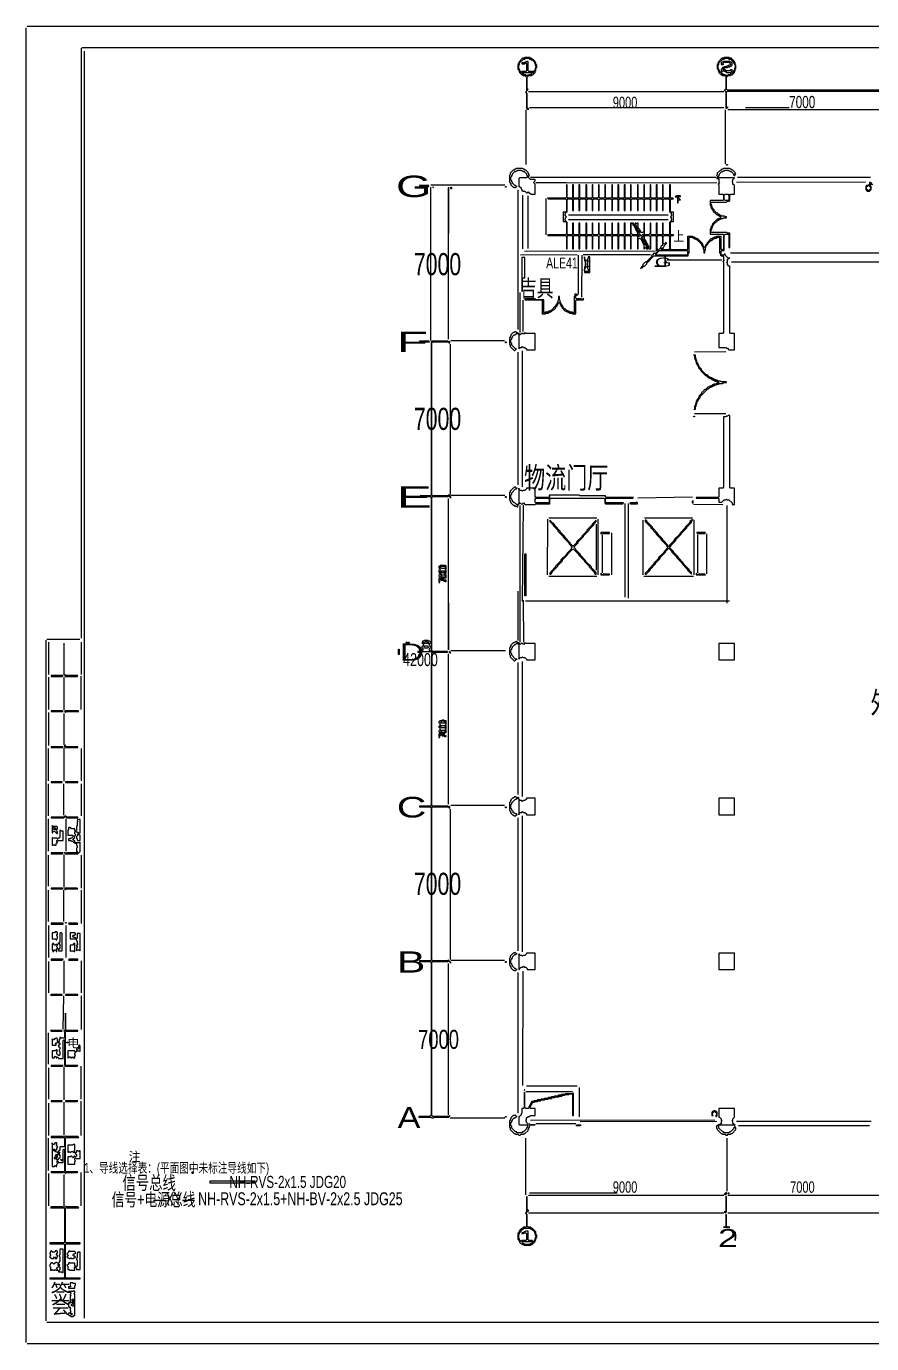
# Model space of a CAD drawing. Extents: x 67 to 3049, y 50 to 1736.
# Drawn here: x 67 to 1149, y 50 to 1736 of the extents above; entities that cross this region are included whole.
import ezdxf

# ---------------------------------------------------------------- set-up
doc = ezdxf.new("R2010")
doc.units = 0
for name, color, linetype, lineweight in [('OCR_TEXT', 6, 'Continuous', 0), ('TEXT_FALLBACK_OUTLINE', 2, 'Continuous', 0), ('TRACE_CURVE', 6, 'Continuous', 0), ('TRACE_STRAIGHT', 5, 'Continuous', 0), ('TRACE_TEXT_SYMBOL', 6, 'Continuous', 0)]:
    doc.layers.add(name, color=color, linetype=linetype, lineweight=lineweight)
doc.styles.add('wqy-unicode', font='wqy-unicode.lff')

msp = doc.modelspace()

# ---------------------------------------------------------------- linework, layer by layer
at = {"layer": 'TEXT_FALLBACK_OUTLINE', "color": 2}
msp.add_lwpolyline([(953, 550), (953, 529), (973, 529), (973, 550)], close=True, dxfattribs=at)
at = {"layer": 'TRACE_CURVE', "color": 6}
for points in [[(960, 1696), (959, 1695), (957, 1695), (952, 1690), (952, 1688), (951, 1687), (951, 1682), (952, 1681), (952, 1679), (953, 1678), (953, 1677), (956, 1674), (957, 1674), (958, 1673), (961, 1673), (962, 1672), (962, 1655), (961, 1654), (960, 1654), (962, 1652), (962, 1631), (963, 1631), (964, 1632), (965, 1632), (964, 1632), (963, 1633), (963, 1652), (964, 1653), (1160, 1653)], [(953, 1681), (952, 1682), (952, 1686), (953, 1687), (953, 1689), (958, 1694), (960, 1694)], [(960, 1694), (961, 1695), (965, 1695), (966, 1694), (968, 1694), (972, 1690), (972, 1689), (973, 1688), (973, 1687), (974, 1686), (974, 1683), (973, 1682), (973, 1680), (971, 1678), (970, 1679), (970, 1680), (968, 1680), (967, 1679), (962, 1679), (961, 1680), (959, 1680), (958, 1681), (959, 1682), (960, 1682), (961, 1683), (964, 1683), (965, 1684), (967, 1684), (968, 1685), (969, 1685), (970, 1686), (970, 1689), (969, 1690), (968, 1690), (967, 1691), (959, 1691), (958, 1690), (957, 1690), (956, 1689), (956, 1687), (959, 1687), (959, 1688), (958, 1689), (959, 1690), (966, 1690), (968, 1688), (968, 1687), (967, 1686), (966, 1686), (965, 1685), (963, 1685), (962, 1684), (960, 1684), (959, 1683), (958, 1683), (957, 1682), (957, 1681), (956, 1680), (956, 1678), (955, 1677), (954, 1678), (954, 1679), (953, 1680), (953, 1681)], [(968, 1673), (969, 1674), (970, 1674), (973, 1677), (973, 1678), (974, 1679), (974, 1681), (975, 1682), (975, 1686), (974, 1687), (974, 1689), (973, 1690), (973, 1691), (969, 1695), (967, 1695), (966, 1696), (960, 1696)], [(1160, 1654), (964, 1654), (963, 1655), (963, 1671), (965, 1673), (968, 1673)], [(959, 1554), (958, 1553), (957, 1553), (956, 1552), (955, 1552), (951, 1548), (951, 1546), (950, 1545), (952, 1543), (950, 1541), (952, 1541), (953, 1540), (953, 1537), (954, 1536), (952, 1534), (953, 1533), (953, 1521), (958, 1521), (959, 1520), (959, 1514), (958, 1513), (942, 1513), (942, 1507), (943, 1506), (943, 1504), (944, 1503), (944, 1502), (946, 1500), (946, 1499), (950, 1495), (951, 1495), (952, 1494), (953, 1494), (954, 1493), (955, 1493), (956, 1492), (954, 1490), (953, 1490), (952, 1489), (951, 1489), (945, 1483), (945, 1482), (944, 1481), (944, 1480), (943, 1479), (943, 1477), (942, 1476), (942, 1470), (958, 1470), (959, 1469), (959, 1451), (958, 1450), (957, 1450), (956, 1451), (956, 1467), (950, 1467), (949, 1466), (947, 1466), (946, 1465), (945, 1465), (944, 1464), (943, 1464), (938, 1459), (938, 1458)], [(956, 1490), (958, 1490), (959, 1491), (963, 1491), (963, 1492), (961, 1492), (960, 1493), (957, 1493), (956, 1494), (955, 1494), (954, 1495), (953, 1495), (951, 1497), (950, 1497), (947, 1500), (947, 1501), (945, 1503), (945, 1504), (944, 1505), (944, 1507), (943, 1508), (943, 1510), (944, 1511), (963, 1511), (964, 1512), (966, 1512), (967, 1513), (967, 1520), (968, 1521), (973, 1521), (973, 1532), (971, 1534), (971, 1536), (970, 1537), (971, 1538), (971, 1540), (973, 1542), (953, 1542), (952, 1543), (953, 1544), (953, 1545), (954, 1546), (954, 1547), (957, 1550), (958, 1550), (959, 1551), (960, 1551), (961, 1552), (965, 1552), (966, 1551), (967, 1551), (968, 1550), (969, 1550), (972, 1547), (972, 1546), (973, 1545), (973, 1544), (973, 1545), (975, 1547), (974, 1548), (974, 1549), (971, 1552), (970, 1552), (969, 1553)], [(969, 1553), (968, 1553), (967, 1554), (959, 1554)], [(768, 1516), (767, 1517), (767, 1533), (766, 1533), (766, 1517), (765, 1516), (760, 1516), (759, 1517), (759, 1533), (758, 1533), (758, 1517), (757, 1516), (734, 1516), (735, 1515), (757, 1515), (758, 1514), (758, 1499), (757, 1498), (754, 1498), (754, 1486), (757, 1486), (758, 1485), (758, 1470), (757, 1469), (735, 1469), (734, 1468), (757, 1468), (758, 1467), (758, 1451), (759, 1451), (759, 1467), (760, 1468), (765, 1468), (766, 1467), (766, 1451), (767, 1451), (767, 1467), (768, 1468), (773, 1468), (774, 1467), (774, 1451), (775, 1451), (775, 1467), (776, 1468), (782, 1468), (783, 1467), (783, 1451), (784, 1451), (784, 1467), (785, 1468), (790, 1468), (791, 1467), (791, 1451), (792, 1451), (792, 1467), (793, 1468), (798, 1468), (799, 1467), (799, 1451), (800, 1451), (800, 1467), (801, 1468), (806, 1468), (807, 1467)], [(857, 1533), (857, 1517), (856, 1516), (851, 1516), (850, 1517), (850, 1533), (849, 1533), (849, 1517), (848, 1516), (842, 1516), (841, 1517), (841, 1533), (840, 1533), (840, 1517), (839, 1516), (834, 1516), (833, 1517), (833, 1533), (832, 1533), (832, 1517), (831, 1516), (826, 1516), (825, 1517), (825, 1533), (824, 1533), (824, 1517), (823, 1516), (818, 1516), (817, 1517), (817, 1533), (816, 1533), (816, 1517), (815, 1516), (809, 1516), (808, 1517), (808, 1533), (807, 1533), (807, 1517), (806, 1516), (801, 1516), (800, 1517), (800, 1533), (799, 1533), (799, 1517), (798, 1516), (793, 1516), (792, 1517), (792, 1533), (791, 1533), (791, 1517), (790, 1516), (785, 1516), (784, 1517), (784, 1533), (783, 1533), (783, 1517), (782, 1516), (776, 1516), (775, 1517), (775, 1533), (774, 1533), (774, 1517), (773, 1516), (768, 1516)], [(938, 1458), (936, 1456), (936, 1454), (935, 1453), (933, 1455), (933, 1456), (932, 1457), (932, 1458), (926, 1464), (925, 1464), (924, 1465), (923, 1465), (922, 1466), (920, 1466), (919, 1467), (913, 1467), (913, 1451), (912, 1450), (892, 1450), (891, 1451), (891, 1467), (892, 1468), (895, 1468), (895, 1469), (892, 1469), (891, 1470), (891, 1485), (892, 1486), (895, 1486), (895, 1498), (892, 1498), (891, 1499), (891, 1514), (892, 1515), (895, 1515), (894, 1516), (892, 1516), (891, 1517), (891, 1533), (890, 1533), (890, 1517), (889, 1516), (883, 1516), (882, 1517), (882, 1533), (881, 1533), (881, 1517), (880, 1516), (875, 1516), (874, 1517), (874, 1533), (873, 1533), (873, 1517), (872, 1516), (867, 1516), (866, 1517), (866, 1533), (865, 1533), (865, 1517), (864, 1516), (859, 1516), (858, 1517), (858, 1533), (857, 1533)], [(784, 1484), (783, 1484), (783, 1470), (782, 1469), (776, 1469), (775, 1470), (775, 1484), (774, 1484), (774, 1470), (773, 1469), (768, 1469), (767, 1470), (767, 1484), (766, 1484), (766, 1470), (765, 1469), (760, 1469), (759, 1470), (759, 1485), (757, 1487), (757, 1488), (756, 1489), (757, 1490), (757, 1491), (758, 1492), (757, 1493), (757, 1494), (756, 1495), (757, 1496), (757, 1497), (759, 1499), (759, 1514)], [(759, 1514), (760, 1515), (765, 1515), (766, 1514), (766, 1500), (767, 1500), (767, 1514), (768, 1515), (773, 1515), (774, 1514), (774, 1500), (775, 1500), (775, 1514), (776, 1515), (782, 1515), (783, 1514), (783, 1500), (784, 1500), (784, 1514), (785, 1515), (790, 1515), (791, 1514), (791, 1500), (792, 1500), (792, 1514), (793, 1515), (798, 1515), (799, 1514), (799, 1500), (800, 1500), (800, 1514), (801, 1515), (806, 1515), (807, 1514), (807, 1500), (808, 1500), (808, 1514), (809, 1515), (815, 1515), (816, 1514), (816, 1500), (817, 1500), (817, 1514), (818, 1515), (823, 1515), (824, 1514), (824, 1500), (825, 1500), (825, 1514), (826, 1515), (831, 1515), (832, 1514), (832, 1500), (833, 1500), (833, 1514), (834, 1515), (839, 1515), (840, 1514), (840, 1500), (841, 1500), (841, 1514), (842, 1515), (848, 1515), (849, 1514)], [(849, 1514), (849, 1500), (850, 1500), (850, 1514), (851, 1515), (856, 1515), (857, 1514), (857, 1500), (858, 1500), (858, 1514), (859, 1515), (864, 1515), (865, 1514), (865, 1500), (866, 1500), (866, 1514), (867, 1515), (872, 1515), (873, 1514), (873, 1500), (874, 1500), (874, 1514), (875, 1515), (880, 1515), (881, 1514), (881, 1500), (882, 1500), (882, 1514), (883, 1515), (889, 1515), (890, 1514), (890, 1499), (892, 1497), (892, 1496), (893, 1495), (892, 1494), (892, 1493), (891, 1492), (892, 1491), (892, 1490), (893, 1489), (892, 1488), (892, 1487), (890, 1485), (890, 1470), (889, 1469), (883, 1469), (882, 1470), (882, 1484), (881, 1484), (881, 1470), (880, 1469), (875, 1469), (874, 1470), (874, 1484), (873, 1484), (873, 1470), (872, 1469), (867, 1469), (866, 1470), (866, 1484), (865, 1484), (865, 1471), (863, 1469)], [(863, 1469), (859, 1469), (858, 1470), (858, 1484), (857, 1484), (857, 1473), (856, 1472), (854, 1472), (853, 1473), (853, 1474), (852, 1475), (852, 1476), (850, 1478), (850, 1484), (849, 1484), (848, 1483), (847, 1484), (846, 1484), (846, 1483), (845, 1482), (844, 1483), (844, 1484), (840, 1484), (840, 1470), (839, 1469), (834, 1469), (833, 1470), (833, 1484), (832, 1484), (832, 1470), (831, 1469), (826, 1469), (825, 1470), (825, 1484), (824, 1484), (824, 1470), (823, 1469), (818, 1469), (817, 1470), (817, 1484), (816, 1484), (816, 1470), (815, 1469), (809, 1469), (808, 1470), (808, 1484), (807, 1484), (807, 1470), (806, 1469), (801, 1469), (800, 1470), (800, 1484), (799, 1484), (799, 1470), (798, 1469), (793, 1469), (792, 1470), (792, 1484), (791, 1484), (791, 1470), (790, 1469), (785, 1469), (784, 1470), (784, 1484)], [(954, 1465), (954, 1446), (955, 1445), (955, 1443), (956, 1442), (958, 1442), (959, 1441), (959, 1438), (960, 1437), (958, 1435), (959, 1434), (959, 1344), (958, 1343), (953, 1343), (953, 1325), (962, 1325), (963, 1324), (964, 1324), (966, 1322), (973, 1322), (973, 1343), (968, 1343), (967, 1344), (967, 1429), (966, 1429), (964, 1431), (964, 1433), (963, 1434), (964, 1435), (964, 1437), (966, 1439), (967, 1439), (965, 1439), (961, 1443), (961, 1445), (959, 1443), (957, 1443), (956, 1444), (956, 1448), (957, 1449), (960, 1449), (960, 1469), (961, 1470), (965, 1470), (966, 1469), (966, 1453), (967, 1453), (967, 1471), (964, 1471), (963, 1472), (944, 1472), (943, 1473), (943, 1475), (944, 1476), (944, 1478), (945, 1479), (945, 1480), (946, 1481), (946, 1482), (952, 1488), (953, 1488), (954, 1489), (955, 1489), (956, 1490)], [(807, 1467), (807, 1451), (808, 1451), (808, 1467), (809, 1468), (815, 1468), (816, 1467), (816, 1451), (817, 1451), (817, 1467), (818, 1468), (823, 1468), (824, 1467), (824, 1451), (825, 1451), (825, 1467), (826, 1468), (831, 1468), (832, 1467), (832, 1451), (833, 1451), (833, 1467), (834, 1468), (839, 1468), (840, 1467), (840, 1451), (841, 1451), (841, 1467), (842, 1468), (848, 1468), (849, 1467), (849, 1451), (850, 1451), (850, 1464), (851, 1465), (852, 1465), (854, 1463), (854, 1462), (855, 1461), (855, 1460), (856, 1459), (856, 1458), (857, 1457), (857, 1451), (858, 1451), (858, 1452), (859, 1453), (860, 1452), (860, 1451), (862, 1451), (863, 1452), (864, 1451), (866, 1451), (866, 1467), (867, 1468), (872, 1468), (873, 1467), (873, 1450), (875, 1448), (872, 1445), (869, 1445), (869, 1444), (867, 1442), (867, 1441)], [(867, 1441), (860, 1434), (859, 1434), (856, 1431), (856, 1430), (854, 1428), (854, 1427), (853, 1426), (854, 1427), (855, 1427), (857, 1429), (858, 1429), (861, 1432), (861, 1433), (870, 1442), (883, 1442), (884, 1441), (884, 1430), (883, 1429), (871, 1429), (885, 1429), (885, 1434), (886, 1435), (884, 1437), (885, 1438), (885, 1441), (886, 1442), (914, 1442), (914, 1445), (915, 1446), (915, 1465), (916, 1466), (919, 1466), (920, 1465), (921, 1465), (922, 1464), (923, 1464), (924, 1463), (925, 1463), (931, 1457), (931, 1456), (932, 1455), (932, 1454), (933, 1453), (933, 1451), (934, 1450), (934, 1446), (935, 1446), (935, 1449), (936, 1450), (936, 1453), (937, 1454), (937, 1455), (939, 1457), (939, 1458), (943, 1462), (944, 1462), (946, 1464), (947, 1464), (948, 1465), (950, 1465), (951, 1466), (953, 1466), (954, 1465)], [(586, 1333), (585, 1332), (585, 1136), (584, 1135), (571, 1135), (571, 1134), (584, 1134), (585, 1133), (585, 949), (584, 948), (583, 949), (582, 949), (581, 950), (576, 950), (575, 949), (574, 949), (574, 948), (573, 947), (575, 945), (575, 944), (573, 942), (573, 941), (575, 939), (574, 938), (574, 937), (573, 936), (568, 936), (568, 935), (571, 935), (572, 936), (585, 936), (586, 935), (586, 922), (585, 921), (585, 739), (584, 738), (570, 738), (570, 737), (584, 737), (585, 736), (585, 541), (584, 540), (570, 540), (570, 539), (584, 539), (585, 538), (585, 343), (583, 341), (569, 341), (569, 340), (585, 340), (586, 339), (588, 339), (589, 340), (607, 340), (609, 342), (607, 340), (606, 341), (587, 341), (586, 342), (586, 538), (587, 539), (606, 539), (607, 540)], [(607, 540), (610, 537), (610, 538), (607, 541), (606, 540), (587, 540), (586, 541), (586, 736), (587, 737), (607, 737), (608, 736), (608, 735), (609, 736), (609, 737), (608, 738), (607, 737), (606, 738), (587, 738), (586, 739), (586, 934), (587, 935), (606, 935), (606, 936), (587, 936), (586, 937), (586, 1133), (587, 1134), (606, 1134), (607, 1135), (610, 1132), (610, 1134), (608, 1136), (607, 1136), (606, 1135), (587, 1135), (586, 1136), (586, 1331), (587, 1332), (607, 1332), (608, 1331), (608, 1330), (609, 1331), (609, 1332), (608, 1333), (607, 1332), (606, 1333), (586, 1333)]]:
    msp.add_lwpolyline(points, dxfattribs=at)
for points in [[(957, 1678), (958, 1679), (960, 1679), (961, 1678), (962, 1678), (963, 1677), (968, 1677), (969, 1676), (967, 1674), (965, 1674), (964, 1673), (962, 1673), (961, 1674), (959, 1674), (958, 1675), (957, 1675), (956, 1676), (957, 1677)], [(970, 1679), (971, 1678), (971, 1677), (970, 1676), (969, 1676), (968, 1677)], [(960, 1520), (961, 1521), (965, 1521), (966, 1520), (966, 1514), (965, 1513), (961, 1513), (960, 1514)], [(841, 1483), (842, 1484), (843, 1483), (843, 1482), (845, 1480), (845, 1479), (846, 1478), (846, 1477), (847, 1476), (847, 1475), (848, 1474), (848, 1473), (849, 1472), (849, 1470), (848, 1469), (843, 1469), (841, 1471)], [(845, 1482), (846, 1483), (847, 1482), (846, 1481)], [(846, 1480), (847, 1481), (848, 1480), (847, 1479)], [(847, 1478), (848, 1479), (849, 1478), (848, 1477)], [(848, 1476), (849, 1477), (850, 1476), (849, 1475)], [(849, 1474), (850, 1475), (851, 1474), (850, 1473)], [(850, 1473), (851, 1474), (852, 1473), (852, 1472), (851, 1471), (850, 1472)], [(850, 1469), (851, 1470), (852, 1470), (853, 1469), (851, 1467), (850, 1468)], [(856, 1470), (857, 1469), (857, 1468), (856, 1467), (855, 1467), (854, 1468)], [(858, 1467), (859, 1468), (864, 1468), (865, 1467), (865, 1454), (864, 1453), (863, 1454), (863, 1455), (862, 1456), (862, 1457), (861, 1458), (861, 1459), (860, 1460), (860, 1461), (859, 1462), (859, 1463), (858, 1464)], [(874, 1467), (875, 1468), (880, 1468), (881, 1467), (881, 1456), (879, 1454), (879, 1453), (876, 1450), (875, 1450), (874, 1451)], [(882, 1467), (883, 1468), (889, 1468), (890, 1467), (890, 1451), (889, 1450), (883, 1450), (882, 1451), (882, 1453), (883, 1454), (883, 1455), (886, 1458), (886, 1459), (885, 1459), (883, 1457), (882, 1458)], [(854, 1465), (855, 1466), (856, 1465), (855, 1464)], [(855, 1463), (856, 1464), (857, 1463), (856, 1462)], [(856, 1462), (857, 1463), (858, 1462), (858, 1461), (857, 1460), (856, 1461)], [(857, 1460), (858, 1461), (859, 1460), (859, 1459), (858, 1458), (857, 1459)], [(858, 1458), (859, 1459), (860, 1458), (859, 1457)], [(859, 1456), (860, 1457), (861, 1456), (860, 1455)], [(860, 1454), (861, 1455), (862, 1454), (861, 1453)], [(861, 1452), (862, 1453), (863, 1452), (862, 1451)], [(879, 1451), (880, 1452), (881, 1451), (880, 1450)], [(877, 1449), (912, 1449), (913, 1448), (913, 1444), (912, 1443), (873, 1443), (872, 1444)], [(965, 1238), (964, 1237), (963, 1237), (962, 1236), (959, 1236), (959, 1146), (958, 1145), (953, 1145), (953, 1134), (952, 1133), (924, 1133), (924, 1132), (952, 1132), (953, 1131), (953, 1127), (957, 1127), (960, 1130), (962, 1130), (963, 1131), (964, 1130), (966, 1130), (970, 1126), (970, 1124), (973, 1124), (973, 1145), (968, 1145), (967, 1146), (967, 1238)], [(577, 948), (578, 949), (579, 949), (580, 948), (581, 948), (582, 947), (581, 946), (576, 946), (575, 947), (576, 948)], [(583, 946), (584, 947), (585, 946), (585, 943), (584, 942), (582, 944), (583, 945)], [(576, 942), (577, 943), (580, 943), (581, 942), (581, 941), (580, 940), (577, 940), (576, 941)], [(584, 941), (585, 940), (585, 937), (584, 936), (583, 937), (583, 938), (582, 939)], [(117, 226), (115, 224), (114, 225), (99, 225), (98, 224), (115, 224), (116, 223), (116, 180), (115, 179), (97, 179), (97, 178), (115, 178), (116, 177), (116, 135), (115, 134), (97, 134), (97, 133), (136, 133), (136, 134), (118, 134), (117, 135), (117, 177), (118, 178), (136, 178), (136, 179), (118, 179), (117, 180), (117, 223), (118, 224), (134, 224), (133, 225), (118, 225)]]:
    msp.add_lwpolyline(points, close=True, dxfattribs=at)
at = {"layer": 'TRACE_STRAIGHT', "color": 5}
for p, q in [((67, 51.6), (67, 1734.1)), ((68.1, 1735.9), (3046.9, 1735.9)), ((137.3, 1707.9), (137.3, 952.9)), ((138.1, 1708.7), (3020.6, 1708.7)), ((141.5, 82.9), (141.5, 1704.1)), ((709.4, 1652.4), (959.4, 1652.4)), ((706, 1629.1), (706.1, 1559.1)), ((710.6, 1631.9), (959.4, 1631.9)), ((751, 1632), (807, 1632)), ((961, 1629), (961, 1560)), ((964.4, 1629.3), (1158.1, 1629.3)), ((987, 1632), (1043, 1632)), ((712, 1543), (949, 1543)), ((719, 1536), (758, 1536)), ((719.4, 1535.8), (950.6, 1535.9)), ((975.6, 1536.5), (1140.6, 1536.7)), ((977, 1543), (1147, 1543)), ((584, 1530), (584, 1334)), ((584.4, 1533.1), (679.4, 1533.1)), ((607, 1530), (607, 1471)), ((607.1, 1335.4), (607.1, 1529.1)), ((696.1, 1347.9), (696.2, 1526.6)), ((702, 1520), (702, 1451)), ((708.6, 1519.1), (708.6, 1451.6)), ((732, 1469.1), (732.1, 1515.4)), ((760.6, 1494.5), (888.1, 1494.5)), ((760.6, 1488.7), (888.1, 1488.8)), ((699.4, 1443.5), (771.9, 1444)), ((704.4, 1448.3), (871.9, 1448.4)), ((773.6, 1392.9), (773.6, 1442.9)), ((777.8, 1389.1), (778.2, 1442.9)), ((779.4, 1443.9), (865.6, 1444)), ((886.9, 1436.9), (956.9, 1436.9)), ((968, 1446), (1355, 1446)), ((969.4, 1434.3), (1353.1, 1434.3)), ((698.6, 1395.4), (698.6, 1344.1)), ((702.9, 1345.4), (702.9, 1385.4)), ((610, 1334), (679, 1334)), ((609.7, 1136.6), (609.7, 1329.1)), ((696, 1319), (696, 1250)), ((696.1, 1149.1), (696.1, 1317.9)), ((701.5, 1320.4), (701.5, 1146.6)), ((921.9, 1319.5), (961.9, 1319.6)), ((921.9, 1240.5), (961.9, 1240.6)), ((607, 937.9), (607.1, 1131.6)), ((610.6, 1135.8), (679.4, 1135.9)), ((849.4, 1132.4), (919.5, 1133.9)), ((698.6, 1122.9), (698.6, 947.9)), ((702, 1000), (703, 1123)), ((832.6, 1125.4), (832.7, 1005.4)), ((837, 1125.4), (837.1, 1004.1)), ((920.6, 1124.5), (958.1, 1123.9)), ((963.3, 1122.9), (963.4, 997.9)), ((734, 1034.1), (734.1, 1105.4)), ((735.6, 1107), (796.9, 1107)), ((796, 1099), (796, 1040)), ((798.5, 1034.1), (798.6, 1105.4)), ((856.1, 1034.1), (856.1, 1104.1)), ((858.1, 1106.9), (919.4, 1107)), ((921.3, 1034.1), (921.6, 1104.1)), ((803.6, 1085.4), (803.6, 1036.6)), ((815.9, 1087.9), (815.9, 1034.1)), ((925.9, 1085.4), (925.9, 1036.6)), ((937.7, 1035.4), (937.7, 1086.6)), ((735.6, 1032.4), (796.9, 1032.4)), ((856.9, 1032.4), (920.6, 1032.4)), ((696, 1013), (696, 950)), ((607, 998), (607, 938)), ((702.7, 1001.6), (703, 947.9)), ((705.6, 1000.6), (966.9, 1000.6)), ((705.6, 1000.5), (830.6, 1000.5)), ((92.3, 79.1), (92.3, 950.4)), ((93.1, 951.8), (135.6, 951.7)), ((95.5, 947.9), (95.5, 906.6)), ((115.1, 946.6), (115.2, 906.6)), ((137.3, 947.9), (137.3, 906.6)), ((607.1, 740.4), (607.1, 932.9)), ((610, 937), (680, 937)), ((696.1, 752.9), (696.1, 921.6)), ((701.5, 922.9), (701.5, 750.4)), ((95.5, 902.9), (95.5, 861.6)), ((115, 903), (115, 861)), ((137.3, 861.6), (137.3, 904.1)), ((95.5, 857.9), (95.5, 815.4)), ((115.1, 856.6), (115.1, 816.6)), ((95.5, 770.4), (95.5, 811.6)), ((115, 812), (115, 770)), ((137.3, 811.6), (137.3, 770.4)), ((95.5, 725.4), (95.5, 766.6)), ((115.1, 726.6), (115.2, 766.6)), ((137.3, 766.6), (137.3, 725.4)), ((609.7, 541.6), (609.7, 734.1)), ((610, 739), (679, 739)), ((701.5, 725.4), (701.5, 551.6)), ((95.3, 680.4), (95.4, 721.6)), ((117.5, 721.6), (117.6, 680.4)), ((696, 723), (696, 553)), ((95.5, 635.4), (95.5, 675.4)), ((115, 676), (115, 634)), ((137.3, 675.4), (137.3, 632.9)), ((95.5, 590.4), (95.5, 630.4)), ((115.1, 590.4), (115.2, 630.4)), ((137.3, 630.4), (137.3, 587.9)), ((95.3, 585.4), (95.3, 544.1)), ((117.5, 585.4), (117.5, 544.1)), ((115, 540), (115, 498)), ((137, 540), (137, 499)), ((610, 541), (679, 541)), ((95.5, 539.1), (95.5, 499.1)), ((607.1, 342.9), (607.1, 536.6)), ((696, 525), (696, 345)), ((702.3, 380.4), (702.6, 526.6)), ((114, 452), (115, 495)), ((137, 495), (137, 452)), ((95.3, 407.9), (95.3, 447.9)), ((137.3, 362.9), (137.3, 405.4)), ((95.5, 402.9), (95.5, 362.9)), ((115, 404), (115, 362)), ((706, 373), (766, 373)), ((706.9, 379.9), (771.9, 379.9)), ((774.7, 340.4), (774.7, 377.9)), ((95.5, 357.9), (95.5, 316.6)), ((115, 359), (115, 317)), ((137.3, 316.6), (137.3, 360.4)), ((609.4, 339.3), (679.4, 339.3)), ((711.9, 336.3), (948.1, 336.4)), ((719, 332), (770, 332)), ((775.6, 334.6), (950.6, 334.8)), ((975.6, 334.7), (1148.1, 334.7)), ((978.1, 329.3), (1145.6, 329.3)), ((95.2, 271.6), (95.2, 312.9)), ((706, 240.4), (706.1, 312.9)), ((963.6, 245.4), (963.6, 312.9)), ((95.5, 267.9), (95.5, 226.6)), ((115.1, 266.6), (115.2, 226.6)), ((137.3, 226.6), (137.3, 269.1)), ((709.4, 240.1), (959.4, 240.1)), ((710.6, 243.1), (823.1, 243.1)), ((964.4, 240.1), (1158.1, 240.1)), ((709.4, 217.4), (959.4, 217.4)), ((964.4, 217.4), (1159.4, 217.4)), ((93.1, 77.7), (3020.6, 77.7)), ((68.1, 50.1), (3046.9, 50.1))]:
    msp.add_line(p, q, dxfattribs=at)
at = {"layer": 'TRACE_TEXT_SYMBOL', "color": 6}
for points in [[(705, 1696), (704, 1695), (702, 1695), (697, 1690), (697, 1688), (696, 1687), (696, 1681), (697, 1680), (697, 1679), (698, 1678), (698, 1677), (701, 1674), (702, 1674), (703, 1673), (705, 1673), (707, 1671), (707, 1653), (706, 1652), (706, 1651), (707, 1650), (707, 1631), (708, 1630), (710, 1630), (708, 1632), (708, 1650), (706, 1652), (709, 1655), (708, 1656), (708, 1671), (710, 1673), (713, 1673), (714, 1674), (715, 1674), (718, 1677), (718, 1678), (719, 1679), (719, 1682), (720, 1683), (720, 1686), (719, 1687), (719, 1689), (718, 1690), (718, 1691), (715, 1694), (714, 1694), (713, 1695), (712, 1695), (711, 1696)], [(705, 1694), (706, 1695), (710, 1695), (711, 1694), (712, 1694), (713, 1693), (714, 1693), (717, 1690), (717, 1689), (718, 1688), (718, 1686), (719, 1685), (719, 1683), (718, 1682), (718, 1680), (716, 1678), (710, 1678), (709, 1679), (709, 1691), (707, 1691), (706, 1690), (705, 1690), (704, 1689), (701, 1689), (701, 1688), (705, 1688), (706, 1689), (707, 1688), (707, 1679), (706, 1678), (701, 1678), (700, 1677), (699, 1678), (699, 1679), (698, 1680), (698, 1681), (697, 1682), (697, 1686), (698, 1687), (698, 1689), (703, 1694)], [(701, 1676), (702, 1677), (713, 1677), (714, 1676), (712, 1674), (710, 1674), (709, 1673), (707, 1673), (706, 1674), (704, 1674), (703, 1675), (702, 1675)], [(714, 1677), (715, 1678), (716, 1677), (715, 1676)], [(963, 1559), (964, 1559), (964, 1558), (963, 1558)], [(570, 1532), (570, 1531), (582, 1531), (582, 1532)], [(587, 1530), (587, 1529), (588, 1530)], [(610, 1530), (611, 1530), (611, 1528), (610, 1528)], [(680, 1531), (681, 1531), (681, 1530), (680, 1530)], [(899, 1519), (898, 1518), (897, 1518), (898, 1517), (899, 1518), (900, 1517), (900, 1510), (901, 1510), (901, 1513), (902, 1514), (904, 1514), (901, 1517), (902, 1518), (904, 1518), (904, 1519)], [(1144, 1532), (1145, 1532), (1147, 1530), (1147, 1528), (1145, 1526), (1144, 1526), (1142, 1528), (1142, 1530)], [(701, 1440), (701, 1397), (702, 1397), (702, 1413), (703, 1414), (705, 1414), (705, 1440)], [(781, 1441), (781, 1436), (782, 1435), (782, 1433), (783, 1432), (782, 1431), (782, 1429), (781, 1428), (781, 1421), (788, 1421), (788, 1441), (786, 1441), (786, 1439), (785, 1438), (785, 1437), (784, 1436), (783, 1436), (782, 1437), (782, 1438), (781, 1439)], [(785, 1435), (786, 1436), (787, 1435), (787, 1429), (786, 1428), (785, 1429), (785, 1431), (784, 1432), (785, 1433)], [(782, 1427), (783, 1428), (784, 1428), (785, 1427), (785, 1426), (786, 1425), (786, 1424), (787, 1423), (786, 1422), (782, 1422), (781, 1423), (781, 1425), (782, 1426)], [(570, 1333), (570, 1332), (583, 1332), (582, 1333)], [(680, 1332), (681, 1332), (681, 1331), (680, 1331)], [(692, 1345), (691, 1344), (690, 1344), (687, 1341), (687, 1340), (686, 1339), (686, 1338), (685, 1337), (685, 1329), (686, 1328), (686, 1326), (691, 1321), (692, 1321), (694, 1323), (693, 1323), (688, 1328), (688, 1330), (687, 1331), (687, 1335), (688, 1336), (688, 1337), (689, 1338), (689, 1339), (691, 1341), (692, 1341), (694, 1343), (696, 1343), (697, 1342), (697, 1323), (699, 1325), (701, 1325), (702, 1326), (703, 1325), (705, 1325), (707, 1323), (707, 1322), (718, 1322), (718, 1343), (706, 1343), (705, 1344), (703, 1342), (702, 1343), (701, 1343), (699, 1341), (697, 1343), (696, 1343), (695, 1344), (694, 1344), (693, 1345)], [(921, 1237), (922, 1237), (922, 1236), (921, 1236)], [(680, 1134), (681, 1134), (681, 1133), (680, 1133)], [(718, 1131), (719, 1132), (735, 1132), (736, 1131), (736, 1127), (735, 1126), (719, 1126), (718, 1127)], [(848, 1127), (847, 1126), (839, 1126), (840, 1125), (849, 1125), (849, 1126)], [(920, 1129), (919, 1128), (919, 1126), (920, 1126)], [(802, 1088), (802, 1086), (804, 1088), (805, 1087), (813, 1087), (813, 1088)], [(925, 1088), (925, 1087), (926, 1088), (927, 1087), (935, 1087), (936, 1088)], [(597, 1046), (595, 1044), (595, 1043), (597, 1041), (595, 1039), (595, 1037), (596, 1036), (597, 1036), (598, 1035), (597, 1034), (596, 1034), (595, 1033), (595, 1032), (596, 1031), (596, 1030), (595, 1029), (595, 1024), (596, 1024), (596, 1027), (597, 1028), (598, 1027), (600, 1027), (601, 1026), (603, 1026), (604, 1025), (604, 1027), (602, 1027), (601, 1028), (598, 1028), (597, 1029), (598, 1030), (604, 1030), (604, 1034), (603, 1034), (602, 1035), (603, 1036), (604, 1036), (604, 1040), (603, 1041), (604, 1042), (604, 1045), (603, 1046)], [(705, 1061), (706, 1061), (706, 1007), (705, 1007)], [(596, 1038), (597, 1039), (603, 1039), (604, 1038), (603, 1037), (601, 1037), (600, 1036), (599, 1037), (597, 1037)], [(597, 1044), (598, 1045), (602, 1045), (603, 1044), (603, 1043), (602, 1042), (598, 1042), (597, 1043)], [(599, 1034), (602, 1034), (604, 1032), (603, 1031), (598, 1031), (597, 1032)], [(802, 1036), (802, 1034), (813, 1034), (813, 1035), (805, 1035), (804, 1034)], [(924, 1036), (924, 1034), (936, 1034), (935, 1035), (927, 1035), (926, 1034)], [(553, 948), (557, 948), (557, 947), (553, 947)], [(694, 949), (693, 948), (692, 948), (691, 947), (690, 947), (687, 944), (687, 943), (686, 942), (686, 941), (685, 940), (685, 932), (686, 931), (686, 929), (691, 924), (692, 924), (694, 926), (695, 926), (693, 926), (688, 931), (688, 933), (687, 934), (687, 938), (688, 939), (688, 940), (689, 941), (689, 942), (692, 945), (693, 945), (694, 946), (696, 946), (697, 945), (697, 926), (699, 928), (701, 928), (702, 929), (703, 928), (705, 928), (707, 926), (707, 925), (718, 925), (718, 946), (706, 946), (705, 947), (703, 945), (702, 946), (700, 946), (699, 945), (697, 947), (696, 947)], [(953, 946), (953, 925), (973, 925), (973, 946)], [(543, 939), (544, 939), (544, 932), (543, 932)], [(608, 936), (608, 935), (609, 934), (610, 934)], [(99, 905), (99, 904), (113, 904), (114, 905)], [(117, 906), (116, 905), (117, 904), (132, 904), (133, 905), (118, 905)], [(99, 860), (99, 859), (114, 859), (113, 860)], [(117, 860), (116, 859), (117, 858), (118, 859), (134, 859), (133, 860)], [(599, 848), (598, 847), (596, 847), (595, 846), (595, 845), (596, 844), (596, 843), (597, 842), (595, 840), (595, 839), (597, 837), (596, 836), (596, 835), (595, 834), (595, 833), (596, 832), (596, 831), (595, 830), (595, 826), (596, 826), (596, 828), (597, 829), (598, 829), (599, 828), (601, 828), (602, 827), (604, 827), (604, 828), (603, 828), (602, 829), (600, 829), (599, 830), (600, 831), (602, 831), (603, 832), (604, 832), (604, 836), (603, 837), (604, 838), (604, 841), (603, 842), (604, 843), (604, 847), (602, 847), (601, 848)], [(599, 847), (601, 847), (602, 846), (603, 846), (604, 845), (603, 844), (598, 844), (597, 845)], [(596, 831), (597, 832), (598, 832), (599, 831), (598, 830), (597, 830)], [(597, 840), (598, 841), (602, 841), (603, 840), (603, 839), (602, 838), (598, 838), (597, 839)], [(597, 834), (598, 835), (603, 835), (604, 834), (603, 833), (602, 833), (601, 832), (599, 832)], [(99, 814), (99, 813), (113, 813), (114, 814)], [(117, 816), (116, 815), (116, 814), (117, 813), (133, 813), (133, 814), (118, 814), (117, 815)], [(99, 769), (99, 768), (113, 768), (113, 769)], [(117, 769), (117, 768), (133, 768), (133, 769)], [(692, 750), (690, 748), (689, 748), (687, 746), (687, 745), (686, 744), (686, 743), (685, 742), (685, 733), (686, 732), (686, 731), (687, 730), (687, 729), (689, 727), (690, 727), (692, 725), (694, 727), (695, 727), (694, 728), (693, 728), (692, 729), (691, 729), (690, 730), (690, 731), (688, 733), (688, 734), (687, 735), (687, 740), (688, 741), (688, 742), (693, 747), (694, 747), (695, 748), (696, 748), (697, 747), (697, 727), (697, 728), (699, 730), (701, 730), (702, 731), (703, 730), (705, 730), (707, 728), (707, 727), (718, 727), (718, 748), (707, 748), (707, 747), (705, 745), (703, 745), (702, 744), (701, 745), (699, 745), (697, 747), (697, 749), (696, 748), (695, 749), (694, 749), (693, 750)], [(953, 748), (953, 727), (973, 727), (973, 748)], [(117, 726), (115, 724), (99, 724), (99, 723), (115, 723), (117, 725), (119, 723), (133, 723), (133, 724), (118, 724), (117, 725)], [(680, 737), (681, 737), (681, 736), (680, 736)], [(100, 713), (100, 704), (101, 704), (101, 705), (102, 706), (103, 706), (106, 703), (107, 703), (107, 705), (105, 707), (107, 709), (107, 711), (106, 712), (101, 712)], [(101, 710), (102, 711), (103, 710), (104, 710), (105, 709), (104, 708), (102, 708), (101, 709)], [(110, 707), (110, 698), (109, 697), (108, 697), (107, 696), (106, 697), (101, 697), (100, 698), (100, 688), (101, 688), (102, 689), (103, 688), (105, 688), (105, 690), (106, 691), (107, 691), (107, 692), (106, 693), (106, 694), (107, 695), (108, 694), (114, 694), (114, 706), (112, 706), (111, 707)], [(133, 702), (132, 701), (132, 700), (131, 699), (131, 697), (132, 696), (132, 695), (133, 694), (136, 694), (136, 701), (135, 701), (134, 702)], [(99, 678), (99, 677), (113, 677), (114, 678)], [(99, 633), (99, 632), (114, 632), (113, 633)], [(117, 633), (116, 632), (117, 631), (118, 632), (133, 632), (132, 633)], [(99, 588), (99, 587), (114, 587), (114, 588)], [(104, 577), (103, 576), (100, 576), (100, 568), (104, 568), (105, 567), (106, 567), (106, 568), (107, 569), (107, 571), (106, 572), (106, 573), (107, 574), (107, 576), (106, 577)], [(111, 576), (110, 575), (110, 564), (109, 563), (108, 563), (108, 562), (107, 561), (105, 561), (104, 560), (103, 560), (102, 561), (102, 562), (101, 562), (100, 561), (100, 554), (101, 553), (101, 552), (102, 552), (102, 553), (103, 554), (104, 554), (105, 553), (105, 552), (106, 552), (106, 555), (107, 556), (108, 555), (108, 553), (113, 553), (113, 575), (112, 576)], [(117, 589), (118, 589), (118, 588), (117, 588)], [(121, 588), (122, 587), (133, 587), (132, 588)], [(123, 576), (123, 568), (130, 568), (131, 567), (131, 566), (132, 565), (132, 562), (133, 561), (132, 560), (131, 560), (131, 559), (132, 558), (132, 557), (131, 556), (131, 553), (132, 554), (135, 554), (136, 553), (136, 575), (132, 575), (132, 569), (131, 568), (129, 570), (128, 570), (126, 572), (127, 573), (129, 573), (130, 574), (130, 575), (129, 576)], [(107, 561), (108, 562), (109, 562), (110, 561), (110, 556), (109, 555), (108, 555), (107, 556), (107, 557), (106, 558), (106, 559), (107, 560)], [(128, 562), (126, 560), (123, 560), (123, 552), (124, 553), (127, 553), (128, 552), (129, 552), (129, 562)], [(99, 542), (99, 541), (113, 541), (114, 542)], [(122, 542), (121, 541), (133, 541), (133, 542)], [(692, 551), (691, 550), (690, 550), (686, 546), (686, 544), (685, 543), (685, 535), (686, 534), (686, 533), (687, 532), (687, 531), (690, 528), (691, 528), (692, 527), (694, 529), (695, 529), (694, 529), (693, 530), (692, 530), (689, 533), (689, 534), (688, 535), (688, 536), (687, 537), (687, 541), (688, 542), (688, 543), (689, 544), (689, 545), (692, 548), (693, 548), (694, 549), (695, 549), (694, 549)], [(707, 550), (707, 549), (705, 547), (703, 547), (702, 546), (701, 547), (699, 547), (697, 549), (697, 529), (698, 529), (698, 530), (700, 532), (702, 532), (703, 533), (704, 532), (706, 532), (708, 530), (708, 529), (718, 529), (718, 550)], [(680, 539), (681, 539), (681, 538), (680, 538)], [(99, 497), (98, 496), (113, 496), (113, 497)], [(117, 497), (117, 496), (133, 496), (133, 497)], [(98, 451), (99, 450), (113, 450), (112, 451)], [(119, 436), (120, 436), (120, 435), (119, 435)], [(134, 432), (134, 430), (135, 429), (133, 427), (131, 427), (131, 424), (130, 423), (129, 424), (129, 425), (120, 425), (120, 416), (121, 416), (122, 417), (123, 417), (124, 416), (125, 416), (126, 417), (127, 416), (129, 416), (129, 418), (130, 419), (129, 420), (129, 422), (132, 425), (135, 425), (136, 424), (136, 431), (135, 432)], [(99, 406), (99, 405), (113, 405), (114, 406)], [(704, 375), (704, 374), (705, 375)], [(99, 361), (99, 360), (113, 360), (113, 361)], [(117, 361), (117, 360), (132, 360), (133, 361)], [(680, 341), (681, 341), (681, 340), (680, 340)], [(947, 348), (946, 347), (945, 347), (944, 346), (944, 342), (946, 342), (945, 343), (945, 345), (947, 347), (948, 347), (950, 345), (950, 343), (949, 342), (949, 341), (950, 341), (951, 342), (951, 346), (950, 347), (949, 347), (948, 348)], [(953, 351), (953, 340), (954, 340), (956, 338), (956, 336), (957, 335), (956, 334), (956, 332), (954, 330), (952, 330), (951, 329), (950, 329), (950, 326), (951, 325), (951, 324), (956, 319), (957, 319), (958, 318), (961, 318), (962, 317), (964, 317), (965, 318), (968, 318), (969, 319), (970, 319), (975, 324), (975, 326), (974, 327), (974, 328), (973, 328), (973, 327), (972, 326), (972, 325), (968, 321), (967, 321), (966, 320), (960, 320), (959, 321), (958, 321), (953, 326), (953, 328), (952, 329), (953, 330), (974, 330), (973, 330), (971, 332), (971, 334), (970, 335), (971, 336), (971, 338), (973, 340), (973, 351)], [(771, 330), (776, 330), (776, 329), (771, 329)], [(117, 316), (115, 314), (114, 315), (99, 315), (99, 314), (115, 314), (116, 313), (116, 303), (115, 302), (110, 302), (110, 298), (109, 297), (108, 297), (108, 296), (107, 295), (105, 295), (104, 296), (104, 297), (105, 298), (106, 298), (106, 300), (107, 301), (107, 303), (106, 303), (105, 304), (106, 305), (106, 307), (104, 307), (102, 305), (101, 305), (100, 306), (100, 307), (100, 277), (103, 277), (104, 278), (105, 277), (106, 277), (106, 280), (108, 282), (114, 282), (114, 298), (115, 299), (116, 298), (116, 271), (115, 270), (99, 270), (99, 269), (114, 269), (115, 270), (117, 268), (118, 269), (132, 269), (133, 270), (118, 270), (117, 271), (117, 313), (118, 314), (134, 314), (133, 315), (118, 315)], [(127, 305), (126, 304), (120, 304), (120, 295), (121, 295), (122, 296), (123, 295), (124, 295), (125, 296), (126, 296), (127, 295), (129, 295), (130, 294), (130, 293), (131, 292), (131, 290), (130, 289), (129, 290), (128, 290), (128, 289), (127, 288), (125, 290), (124, 290), (123, 289), (120, 289), (120, 280), (129, 280), (129, 283), (130, 284), (129, 285), (129, 287), (130, 288), (131, 287), (136, 287), (136, 297), (135, 297), (134, 296), (133, 297), (131, 297), (131, 295), (130, 294), (129, 295), (129, 296), (128, 297), (129, 298), (129, 305)], [(101, 298), (102, 299), (103, 299), (104, 298), (103, 297), (102, 297)], [(103, 288), (104, 289), (105, 288), (105, 287), (104, 286), (103, 287)], [(104, 291), (105, 292), (109, 292), (110, 291), (110, 288), (109, 287), (108, 287), (108, 286), (107, 285), (106, 286), (106, 288), (107, 289), (107, 290), (105, 290)], [(107, 294), (108, 295), (109, 295), (110, 294), (109, 293), (108, 293)], [(106, 283), (107, 284), (108, 283), (107, 282)], [(111, 285), (112, 286), (113, 285), (112, 284)], [(279, 270), (280, 270), (280, 268), (279, 268)], [(302, 258), (302, 256), (360, 256), (360, 258)], [(707, 238), (707, 219), (706, 218), (706, 217), (707, 216), (707, 200), (706, 199), (703, 199), (701, 197), (700, 197), (698, 195), (698, 194), (697, 193), (697, 192), (696, 191), (696, 184), (697, 183), (697, 182), (698, 181), (698, 180), (700, 178), (701, 178), (702, 177), (703, 177), (704, 176), (712, 176), (713, 177), (714, 177), (718, 181), (718, 182), (719, 183), (719, 185), (720, 186), (720, 189), (719, 190), (719, 193), (714, 198), (713, 198), (712, 199), (709, 199), (708, 200), (708, 215), (706, 217), (709, 220), (710, 220), (708, 222), (708, 238)], [(962, 244), (962, 243), (961, 242), (960, 242), (961, 241), (962, 241), (963, 242), (963, 243)], [(962, 239), (962, 220), (961, 219), (960, 219), (961, 218), (962, 218), (963, 219), (963, 238)], [(965, 243), (966, 243), (966, 242), (965, 242)], [(962, 216), (962, 200), (961, 199), (959, 199), (967, 199), (964, 199), (963, 200), (963, 215)], [(704, 198), (711, 198), (712, 197), (713, 197), (717, 193), (717, 192), (718, 191), (718, 189), (719, 188), (719, 187), (718, 186), (718, 184), (717, 183), (717, 182), (716, 181), (715, 181), (714, 182), (710, 182), (709, 183), (709, 194), (706, 194), (705, 193), (704, 193), (703, 192), (701, 192), (701, 191), (703, 191), (704, 192), (706, 192), (707, 191), (707, 183), (706, 182), (701, 182), (700, 181), (698, 183), (698, 184), (697, 185), (697, 190), (698, 191), (698, 192), (700, 194), (700, 195), (701, 196), (702, 196)], [(974, 193), (974, 182), (974, 184), (975, 185), (975, 190), (974, 191)], [(110, 171), (110, 164), (109, 163), (109, 162), (110, 161), (110, 156), (109, 155), (109, 154), (108, 153), (107, 153), (106, 154), (105, 154), (104, 153), (103, 153), (102, 152), (100, 154), (99, 153), (98, 153), (98, 152), (97, 151), (97, 149), (98, 148), (98, 144), (99, 144), (100, 145), (101, 144), (103, 144), (104, 145), (105, 144), (107, 144), (108, 143), (108, 142), (112, 142), (113, 141), (114, 141), (114, 171)], [(99, 169), (98, 168), (98, 167), (97, 166), (97, 165), (98, 164), (98, 163), (97, 162), (97, 161), (98, 160), (99, 160), (100, 159), (102, 159), (102, 160), (103, 161), (104, 160), (104, 159), (106, 159), (106, 160), (107, 161), (107, 163), (105, 165), (106, 166), (107, 166), (107, 168), (106, 169), (104, 169), (104, 168), (103, 167), (101, 167)], [(122, 169), (121, 168), (121, 167), (119, 165), (121, 163), (119, 161), (120, 160), (121, 160), (122, 159), (123, 159), (124, 160), (125, 159), (127, 159), (128, 160), (129, 160), (130, 161), (129, 162), (128, 162), (127, 163), (127, 164), (128, 165), (129, 165), (130, 166), (130, 167), (129, 168), (123, 168)], [(701, 180), (702, 181), (714, 181), (715, 180), (713, 178), (712, 178), (711, 177), (705, 177), (704, 178), (703, 178)], [(107, 151), (108, 152), (109, 152), (110, 151), (109, 150), (108, 150)], [(133, 167), (132, 166), (132, 160), (131, 159), (131, 158), (132, 157), (132, 150), (131, 149), (130, 149), (129, 150), (129, 153), (123, 153), (122, 154), (121, 153), (121, 152), (119, 150), (121, 148), (120, 147), (120, 145), (122, 145), (123, 144), (129, 144), (129, 146), (128, 147), (129, 148), (130, 148), (131, 147), (131, 145), (136, 145), (136, 167)], [(108, 149), (109, 149), (110, 148), (110, 145), (108, 143), (107, 144), (107, 145), (106, 146), (106, 147)], [(123, 128), (123, 125), (124, 124), (123, 123), (121, 123), (121, 121), (129, 121), (129, 124), (130, 125), (130, 127), (127, 127), (126, 128)], [(128, 118), (127, 117), (121, 117), (121, 116), (123, 116), (124, 115), (124, 114), (123, 113), (123, 112), (124, 111), (123, 110), (123, 104), (121, 102), (121, 98), (122, 97), (123, 97), (124, 96), (123, 95), (123, 93), (124, 92), (123, 91), (124, 90), (123, 89), (121, 89), (121, 87), (122, 86), (123, 86), (124, 85), (127, 85), (128, 86), (129, 86), (129, 113), (128, 114), (129, 115), (129, 117)], [(122, 103), (123, 104), (124, 103), (123, 102)], [(125, 106), (126, 107), (127, 107), (128, 106), (127, 105), (126, 105)], [(125, 103), (126, 104), (127, 104), (128, 103), (127, 102), (126, 102)], [(124, 88), (125, 89), (126, 88), (125, 87)], [(125, 100), (126, 101), (127, 101), (128, 100), (128, 99), (127, 98), (126, 98), (125, 99)]]:
    msp.add_lwpolyline(points, close=True, dxfattribs=at)
for points in [[(694, 1554), (693, 1553), (692, 1553), (691, 1552), (690, 1552), (686, 1548), (686, 1546), (685, 1545), (685, 1537), (686, 1536), (686, 1535), (687, 1534), (687, 1533), (690, 1530), (691, 1530), (692, 1529), (694, 1531), (695, 1531), (694, 1531), (693, 1532), (692, 1532), (689, 1535), (689, 1536), (688, 1537), (688, 1538), (687, 1539), (687, 1543), (688, 1544), (688, 1545), (689, 1546), (689, 1547), (692, 1550), (693, 1550), (694, 1551), (695, 1551), (696, 1552), (700, 1552), (701, 1551), (702, 1551), (703, 1550), (704, 1550), (707, 1547), (707, 1546), (708, 1545), (708, 1543), (707, 1542), (698, 1542), (697, 1541), (697, 1531), (698, 1531), (700, 1529), (700, 1528), (701, 1527), (701, 1525), (702, 1526), (703, 1525), (705, 1525), (707, 1523), (708, 1523), (709, 1524), (710, 1523), (711, 1523), (713, 1521), (718, 1521)], [(718, 1521), (718, 1534), (716, 1536), (718, 1538), (718, 1540), (712, 1540), (709, 1543), (711, 1545), (710, 1546), (710, 1547), (709, 1548), (709, 1549), (706, 1552), (705, 1552), (704, 1553), (703, 1553), (702, 1554), (694, 1554)], [(1149, 1535), (1148, 1535), (1147, 1536), (1146, 1536), (1146, 1534), (1144, 1532), (1142, 1532), (1141, 1531), (1141, 1527), (1143, 1525), (1146, 1525), (1148, 1527), (1148, 1531), (1146, 1533), (1147, 1534), (1150, 1534)], [(769, 1393), (769, 1391), (768, 1390), (768, 1370), (767, 1369), (766, 1370), (763, 1370), (762, 1371), (761, 1371), (760, 1372), (759, 1372), (757, 1374), (756, 1374), (754, 1376), (754, 1377), (752, 1379), (752, 1380), (751, 1381), (751, 1382), (750, 1383), (750, 1385), (749, 1386), (749, 1390), (748, 1390), (748, 1386), (747, 1385), (747, 1383), (746, 1382), (746, 1381), (745, 1380), (745, 1379), (738, 1372), (737, 1372), (736, 1371), (735, 1371), (734, 1370), (731, 1370), (730, 1369), (729, 1370), (729, 1386), (719, 1386), (718, 1387), (705, 1387), (705, 1386), (726, 1386), (727, 1385), (727, 1368), (731, 1368), (732, 1369), (735, 1369), (736, 1370), (737, 1370), (738, 1371), (739, 1371), (741, 1373), (742, 1373), (744, 1375), (744, 1376), (746, 1378), (746, 1379), (747, 1380), (747, 1381), (748, 1382), (749, 1382)], [(749, 1382), (750, 1381), (750, 1380), (751, 1379), (751, 1378), (752, 1377), (752, 1376), (756, 1372), (757, 1372), (758, 1371), (759, 1371), (760, 1370), (761, 1370), (762, 1369), (765, 1369), (766, 1368), (770, 1368), (770, 1385), (771, 1386), (780, 1386), (780, 1388), (778, 1386), (777, 1387), (771, 1387), (770, 1388), (770, 1391), (771, 1392), (772, 1392), (771, 1393), (769, 1393)], [(921, 1316), (921, 1315), (922, 1314), (922, 1311), (923, 1310), (923, 1308), (924, 1307), (924, 1305), (925, 1304), (925, 1303), (926, 1302), (926, 1301), (927, 1300), (927, 1299), (930, 1296), (930, 1295), (936, 1289), (937, 1289), (940, 1286), (941, 1286), (942, 1285), (943, 1285), (944, 1284), (945, 1284), (946, 1283), (947, 1283), (948, 1282), (950, 1282), (951, 1281), (952, 1281), (953, 1280), (952, 1279), (950, 1279), (949, 1278), (947, 1278), (946, 1277), (945, 1277), (944, 1276), (943, 1276), (942, 1275), (941, 1275), (940, 1274), (939, 1274), (936, 1271), (935, 1271), (931, 1267), (931, 1266), (928, 1263), (928, 1262), (927, 1261), (927, 1260), (925, 1258), (925, 1257), (924, 1256), (924, 1254), (923, 1253), (923, 1251), (922, 1250), (922, 1246), (921, 1245), (922, 1246), (923, 1246), (923, 1249), (924, 1250)], [(924, 1250), (924, 1252), (925, 1253), (925, 1255), (926, 1256), (926, 1257), (928, 1259), (928, 1260), (929, 1261), (929, 1262), (939, 1272), (940, 1272), (942, 1274), (943, 1274), (944, 1275), (945, 1275), (946, 1276), (947, 1276), (948, 1277), (950, 1277), (951, 1278), (953, 1278), (954, 1279), (958, 1279), (959, 1280), (963, 1280), (963, 1281), (956, 1281), (955, 1282), (952, 1282), (951, 1283), (949, 1283), (948, 1284), (947, 1284), (946, 1285), (945, 1285), (944, 1286), (943, 1286), (942, 1287), (941, 1287), (938, 1290), (937, 1290), (931, 1296), (931, 1297), (928, 1300), (928, 1301), (927, 1302), (927, 1303), (926, 1304), (926, 1305), (925, 1306), (925, 1308), (924, 1309), (924, 1311), (923, 1312), (923, 1315), (922, 1315), (921, 1316)], [(691, 1146), (686, 1141), (686, 1140), (685, 1139), (685, 1130), (686, 1129), (686, 1128), (687, 1127), (687, 1126), (690, 1123), (691, 1123), (692, 1122), (694, 1122), (695, 1121), (696, 1121), (696, 1123), (699, 1126), (701, 1124), (703, 1126), (705, 1124), (718, 1124), (719, 1125), (737, 1125), (737, 1131), (738, 1132), (806, 1132), (807, 1131), (807, 1126), (808, 1125), (830, 1125), (831, 1126), (809, 1126), (808, 1127), (808, 1131), (809, 1132), (843, 1132), (844, 1133), (809, 1133), (808, 1134), (808, 1135), (775, 1135), (774, 1136), (736, 1136), (736, 1135), (737, 1134), (736, 1133), (719, 1133), (718, 1134), (718, 1145), (707, 1145), (707, 1144), (705, 1142), (703, 1142), (702, 1141), (701, 1142), (699, 1142), (697, 1144), (697, 1145), (697, 1125), (696, 1124), (694, 1124), (692, 1126), (691, 1126), (689, 1128)], [(689, 1128), (689, 1129), (688, 1130), (688, 1131), (687, 1132), (687, 1136), (688, 1137), (688, 1139), (693, 1144), (694, 1144), (695, 1145), (694, 1145), (693, 1146), (691, 1146)], [(737, 1104), (737, 1102), (741, 1098), (741, 1097), (747, 1091), (747, 1090), (754, 1083), (754, 1082), (761, 1075), (761, 1074), (765, 1070), (765, 1069), (764, 1068), (764, 1067), (758, 1061), (758, 1060), (751, 1053), (751, 1052), (744, 1045), (744, 1044), (738, 1038), (738, 1037), (737, 1036), (737, 1035), (738, 1035), (740, 1037), (740, 1038), (747, 1045), (747, 1046), (753, 1052), (753, 1053), (760, 1060), (760, 1061), (766, 1067), (767, 1067), (774, 1060), (774, 1059), (781, 1052), (781, 1051), (787, 1045), (787, 1044), (794, 1037), (794, 1036), (795, 1035), (796, 1035), (796, 1037), (790, 1043), (790, 1044), (783, 1051), (783, 1052), (776, 1059), (776, 1060), (770, 1066), (770, 1067), (768, 1069), (768, 1070), (773, 1075), (773, 1076), (780, 1083), (780, 1084), (787, 1091), (787, 1092), (793, 1098), (793, 1099)], [(793, 1099), (796, 1102), (796, 1104), (791, 1099), (791, 1098), (784, 1091), (784, 1090), (778, 1084), (778, 1083), (771, 1076), (771, 1075), (767, 1071), (766, 1071), (763, 1074), (763, 1075), (756, 1082), (756, 1083), (750, 1089), (750, 1090), (743, 1097), (743, 1098), (737, 1104)], [(920, 1105), (919, 1104), (918, 1104), (916, 1102), (916, 1101), (910, 1095), (910, 1094), (903, 1087), (903, 1086), (896, 1079), (896, 1078), (890, 1072), (890, 1071), (889, 1070), (888, 1071), (888, 1072), (881, 1079), (881, 1080), (875, 1086), (875, 1087), (868, 1094), (868, 1095), (861, 1102), (861, 1103), (860, 1104), (859, 1104), (859, 1102), (866, 1095), (866, 1094), (873, 1087), (873, 1086), (879, 1080), (879, 1079), (886, 1072), (886, 1071), (888, 1069), (883, 1064), (883, 1063), (876, 1056), (876, 1055), (870, 1049), (870, 1048), (863, 1041), (863, 1040), (859, 1036), (859, 1035), (860, 1035), (865, 1040), (865, 1041), (872, 1048), (872, 1049), (878, 1055), (878, 1056), (885, 1063), (885, 1064), (889, 1068), (893, 1064), (893, 1063), (899, 1057), (899, 1056), (906, 1049), (906, 1048), (913, 1041), (913, 1040)], [(913, 1040), (918, 1035), (918, 1037), (915, 1040), (915, 1041), (908, 1048), (908, 1049), (901, 1056), (901, 1057), (895, 1063), (895, 1064), (890, 1069), (892, 1071), (892, 1072), (898, 1078), (898, 1079), (905, 1086), (905, 1087), (912, 1094), (912, 1095), (918, 1101), (918, 1102), (919, 1103), (919, 1104), (920, 1105)], [(133, 721), (132, 720), (133, 719), (132, 718), (132, 713), (131, 712), (131, 709), (132, 708), (130, 706), (129, 707), (129, 709), (125, 709), (124, 710), (123, 710), (122, 711), (121, 710), (121, 708), (120, 707), (120, 701), (126, 701), (127, 700), (127, 699), (125, 697), (124, 697), (123, 696), (121, 696), (121, 694), (124, 694), (125, 693), (126, 693), (129, 690), (130, 691), (131, 690), (131, 688), (132, 687), (132, 685), (131, 684), (131, 680), (132, 680), (133, 679), (132, 678), (119, 678), (118, 677), (116, 679), (116, 678), (117, 677), (133, 677), (136, 680), (136, 692), (135, 691), (130, 691), (129, 692), (129, 693), (127, 695), (127, 696), (129, 698), (129, 700), (130, 701), (130, 702), (129, 703), (129, 705), (130, 706), (131, 705), (132, 705)], [(132, 705), (133, 704), (136, 704), (136, 721), (133, 721)], [(117, 473), (117, 452), (115, 450), (116, 449), (116, 442), (115, 441), (112, 441), (111, 442), (110, 442), (110, 440), (109, 439), (109, 437), (108, 436), (107, 437), (107, 440), (106, 441), (105, 441), (104, 440), (103, 440), (102, 439), (101, 439), (100, 440), (100, 432), (105, 432), (105, 433), (104, 434), (105, 435), (106, 435), (107, 436), (108, 435), (109, 435), (110, 434), (110, 433), (109, 432), (108, 432), (108, 430), (109, 430), (110, 429), (110, 427), (109, 426), (109, 425), (110, 424), (110, 420), (109, 419), (108, 419), (106, 421), (106, 424), (107, 425), (106, 426), (105, 426), (104, 425), (100, 425), (100, 416), (103, 416), (103, 417), (104, 418), (105, 417), (105, 416), (106, 416), (107, 417), (108, 416), (108, 415), (114, 415), (114, 438)], [(114, 438), (115, 439), (116, 438), (116, 406), (117, 405), (132, 405), (133, 406), (118, 406), (117, 407), (117, 449), (118, 450), (133, 450), (133, 451), (118, 451), (117, 452), (117, 473)], [(704, 372), (704, 352), (703, 351), (701, 351), (701, 345), (700, 344), (700, 343), (698, 341), (697, 341), (697, 331), (698, 330), (708, 330), (709, 329), (708, 328), (708, 327), (707, 326), (707, 325), (703, 321), (702, 321), (701, 320), (695, 320), (694, 321), (693, 321), (688, 326), (688, 328), (687, 329), (687, 333), (688, 334), (688, 335), (689, 336), (689, 337), (691, 339), (692, 339), (694, 341), (695, 341), (694, 341), (692, 343), (691, 342), (690, 342), (687, 339), (687, 338), (686, 337), (686, 336), (685, 335), (685, 327), (686, 326), (686, 324), (691, 319), (692, 319), (693, 318), (696, 318), (697, 317), (699, 317), (700, 318), (703, 318), (704, 319), (705, 319), (709, 323), (709, 324), (710, 325), (710, 326), (711, 327), (711, 329), (712, 330)], [(734, 364), (730, 364), (729, 363), (726, 363), (725, 362), (721, 362), (720, 361), (717, 361), (716, 360), (714, 360), (713, 359), (713, 358), (712, 357), (712, 356), (711, 355), (711, 354), (710, 353), (710, 352), (709, 351), (706, 351), (705, 352), (705, 371), (704, 372)], [(712, 330), (718, 330), (712, 330), (711, 331), (709, 331), (707, 333), (707, 335), (706, 336), (707, 337), (707, 339), (709, 341), (711, 341), (712, 342), (718, 342), (718, 351), (712, 351), (711, 352), (712, 353), (712, 354), (713, 355), (713, 356), (714, 357), (714, 358), (715, 359), (717, 359), (718, 360), (721, 360), (722, 361), (725, 361), (726, 362), (730, 362), (731, 363), (734, 363), (735, 364), (739, 364), (740, 365), (743, 365), (744, 366), (748, 366), (749, 367), (752, 367), (753, 368), (756, 368), (757, 369), (761, 369), (762, 370), (765, 370), (766, 369), (766, 342), (767, 342), (767, 371), (766, 370), (757, 370), (756, 369), (752, 369), (751, 368), (748, 368), (747, 367), (743, 367), (742, 366), (739, 366), (738, 365), (735, 365), (734, 364)]]:
    msp.add_lwpolyline(points, dxfattribs=at)

# ---------------------------------------------------------------- texts
at = {"layer": 'OCR_TEXT', "color": 6, "style": 'wqy-unicode'}
for s, height, width, p in [('9000', 14.64, 0.72, (817.4, 1631.2)), ('7000', 15.62, 0.72, (1043, 1631.2)), ('G', 27.4, 1.592476, (540, 1517.4)), ('上', 12.8, 0.789523, (895, 1460.8)), ('7000', 28.31, 0.72, (562.8, 1417.4)), ('ALE41', 13.98, 0.72, (732.1, 1426)), ('G', 11.7, 1.793823, (871, 1428.2)), ('吉具', 21.62, 0.72, (698.9, 1390)), ('F', 26.1, 1.870006, (541, 1319)), ('7000', 28.31, 0.72, (562.8, 1219.4)), ('物流门厅', 27.44, 0.72, (703.9, 1144.6)), ('E', 27.1, 1.865059, (541, 1120)), ('D', 22.1, 1.445161, (545, 924)), ('42000', 16.59, 0.72, (549.1, 917.2)), ('外包材库', 27.68, 0.72, (1147.1, 856.5)), ('C', 26.4, 1.483092, (541, 723.4)), ('7000', 28.31, 0.72, (562.8, 624.4)), ('B', 27.1, 1.513331, (541, 525)), ('电', 11.4, 1.036483, (119, 429.2)), ('7000', 24.4, 0.72, (568.3, 427.3)), ('A', 27, 1.215521, (542, 326)), ('注', 12, 0.925132, (198, 283.5)), ('1、导线选择表：(平面图中未标注导线如下)', 12.551, 0.72, (141, 268.8)), ('信号总线', 17.4, 0.72, (190, 247.3)), ('NH-RVS-2x1.5 JDG20', 15.501, 0.72, (326.8, 249.3)), ('9000', 14.64, 0.72, (817.4, 243.2)), ('7000', 14.64, 0.72, (1044.3, 243.2)), ('信号+电源总线', 16.61, 0.72, (176.2, 226.2)), ('—XY— NH-RVS-2x1.5+NH-BV-2x2.5 JDG25', 16.487, 0.72, (229.5, 227.3)), ('2', 22.8, 1.484716, (952, 174)), ('签', 20.5, 0.896348, (98, 105.7)), ('会', 18.2, 0.960743, (99, 88.3))]:
    msp.add_text(s, height=height, dxfattribs=dict(at, width=width)).set_placement(p)

doc.saveas('drawing.dxf')
